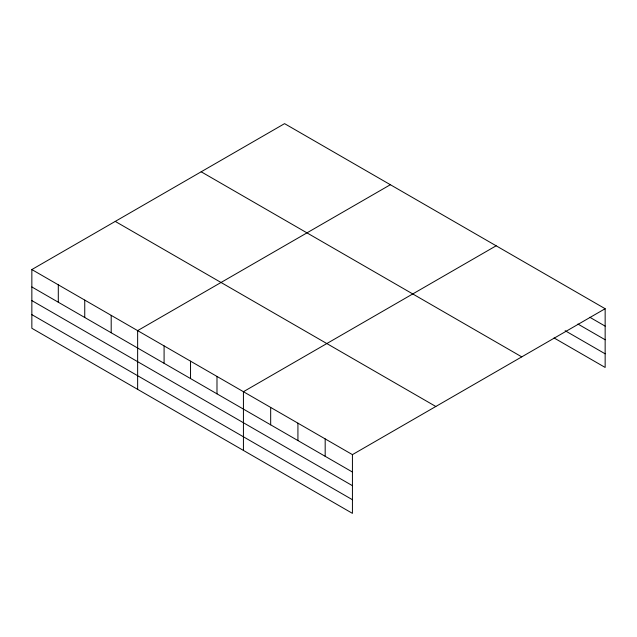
<?xml version="1.0" encoding="UTF-8"?>
<svg xmlns="http://www.w3.org/2000/svg" width="637" height="637" viewBox="0 0 637 637"><rect width="100%" height="100%" fill="white"/><g stroke="black" fill="none" stroke-linecap="round" stroke-linejoin="round"><path stroke-width="0.96" d="M31.85 269.555L352.428 454.635L352.428 513.358L31.85 328.278L31.85 269.555L284.572 123.642L605.15 308.722L605.15 367.445L554.055 337.952M390.362 184.722L137.64 330.627L137.64 389.35M496.151 245.794L243.43 391.707L243.43 450.431M352.428 454.635L605.15 308.722M589.822 317.274L605.15 326.128M577.902 324.034L605.15 339.76M565.13 330.707L605.15 353.814M201.173 171.791L521.751 356.871M115.249 221.405L435.827 406.486M31.85 286.953L352.428 472.033M31.85 300.592L352.428 485.673M31.85 314.638L352.428 499.719M325.181 438.901L325.181 456.307M297.925 423.167L297.925 440.573M270.677 407.441L270.677 424.839M216.986 376.435L216.986 393.841M190.535 361.171L190.535 378.569M164.091 345.899L164.091 363.297M111.196 315.363L111.196 332.761M84.745 300.091L84.745 317.489M58.301 284.819L58.301 302.225"/></g></svg>
